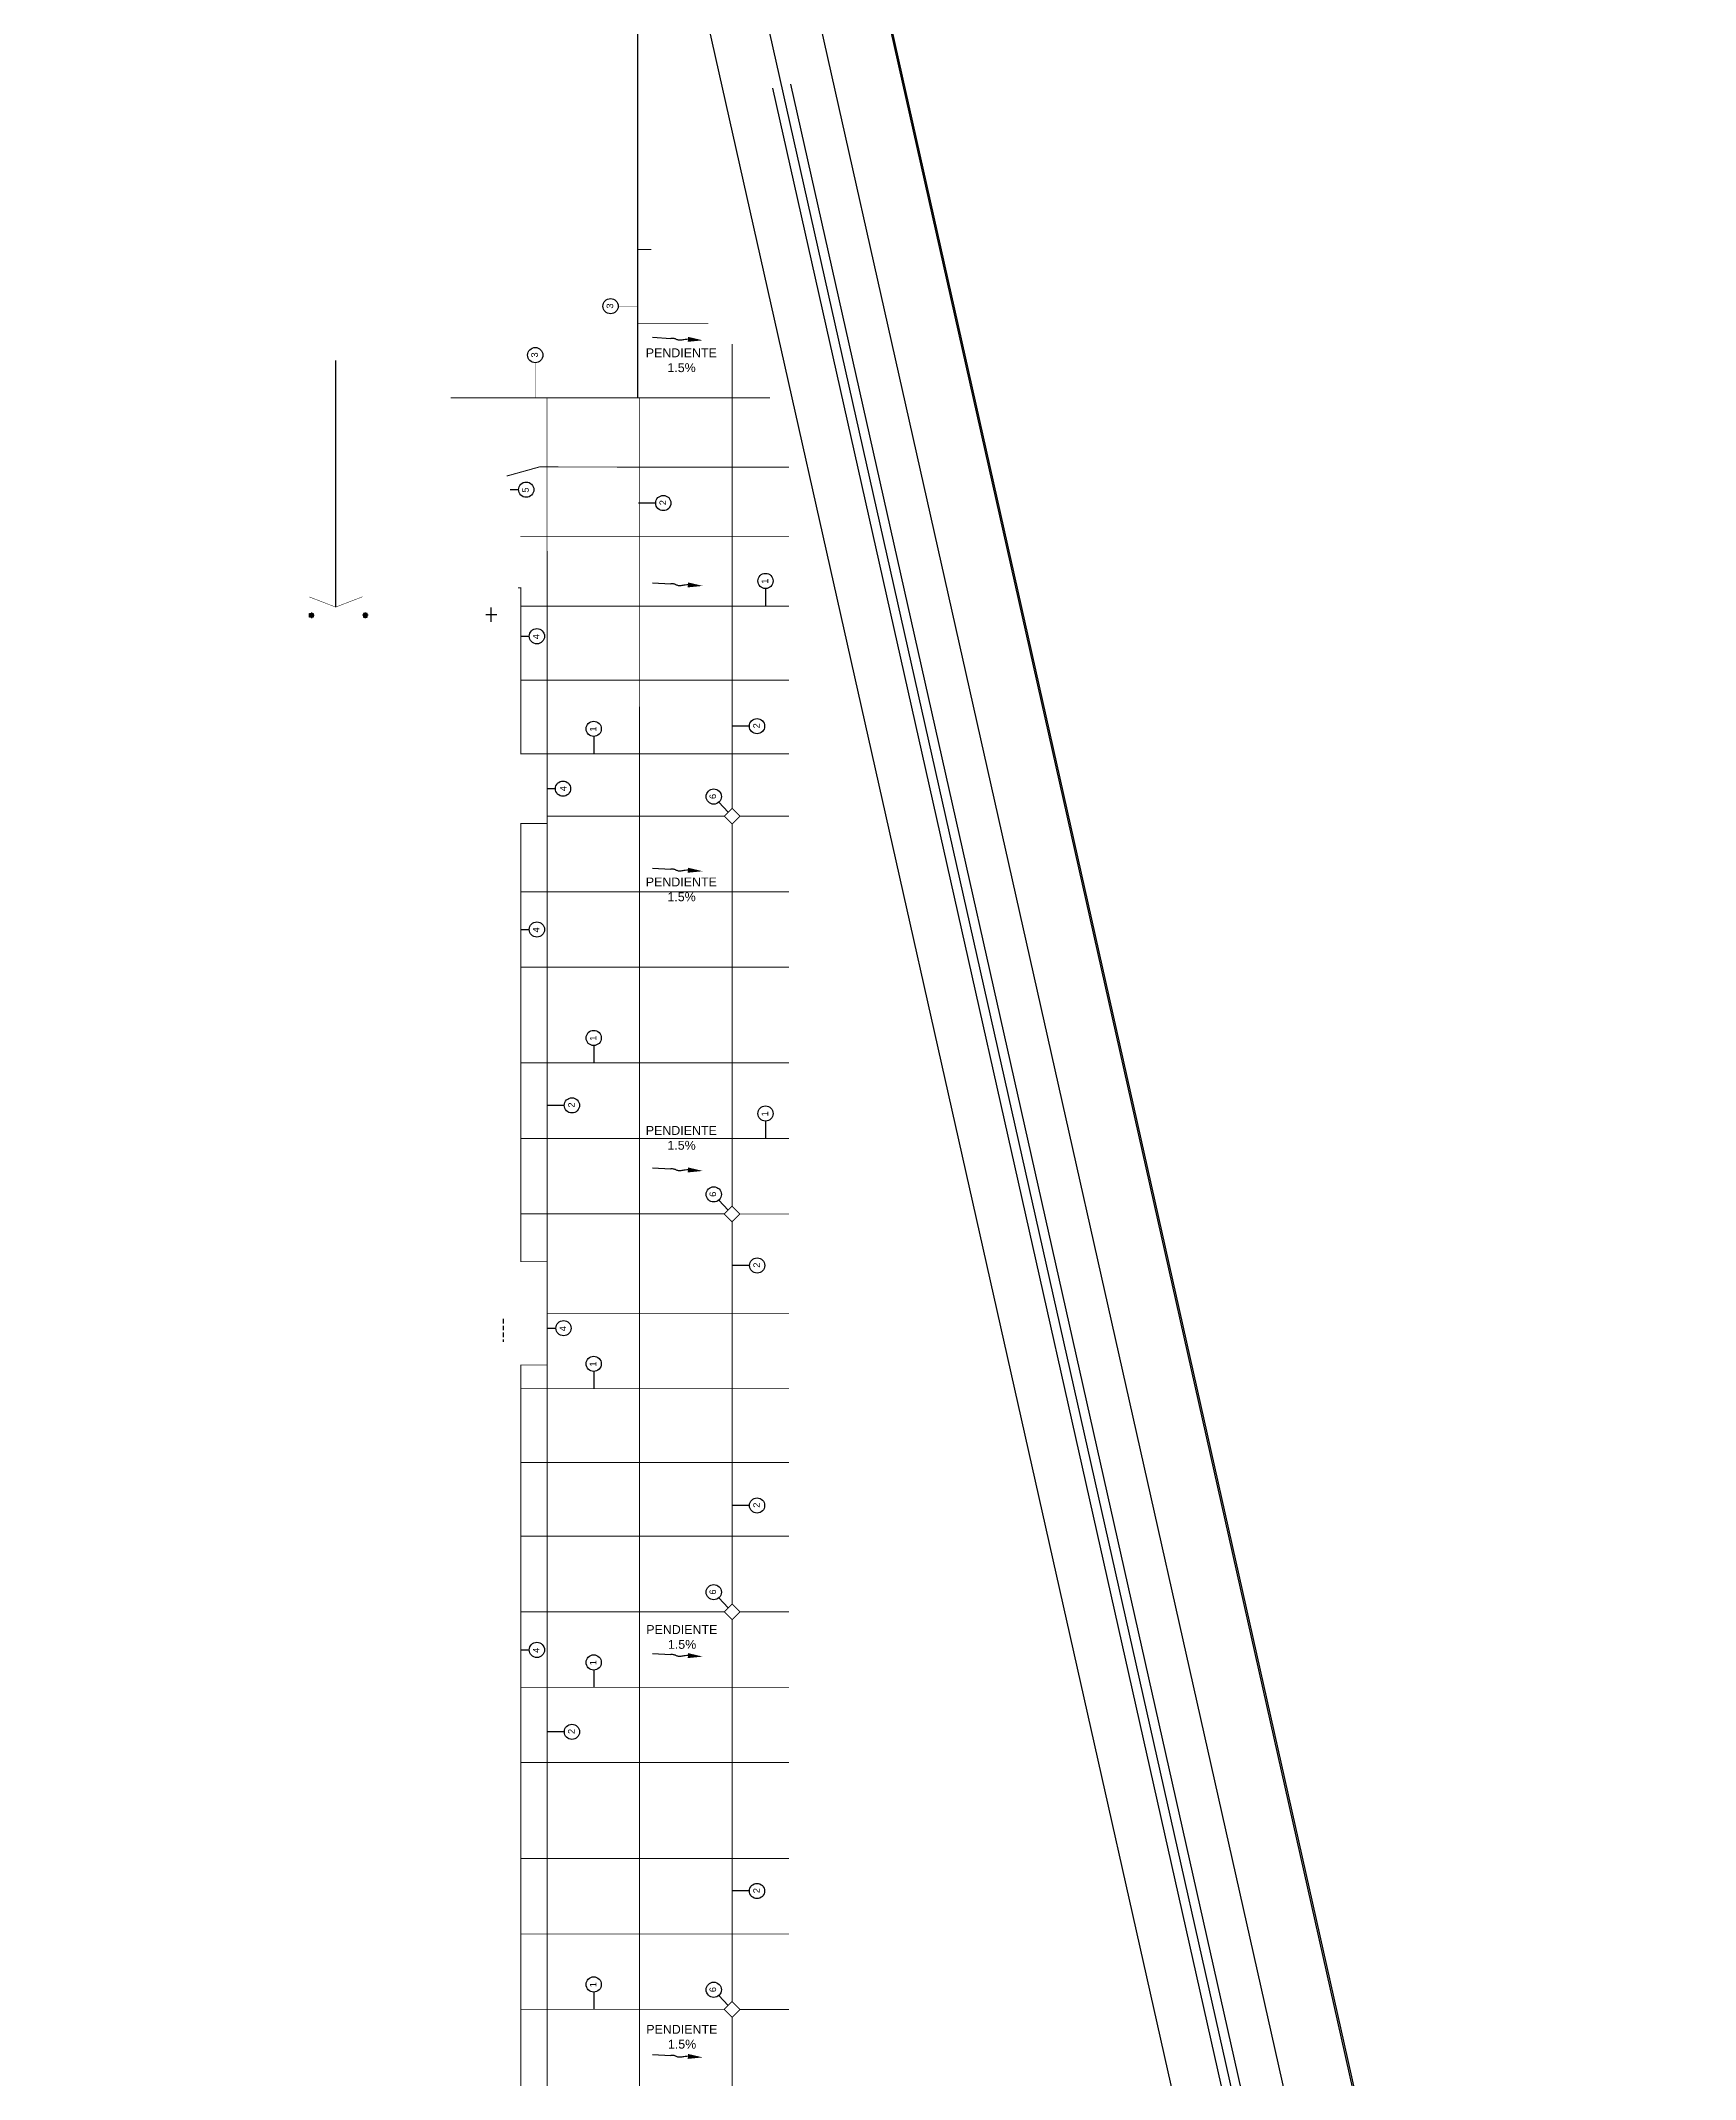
# Model space of a CAD drawing. Header units: millimetres. Extents: x 64 to 660, y 33 to 427.
# Drawn here: x 570.5 to 659.8, y 142.5 to 252.6 of the extents above; entities that cross this region are included whole.
import ezdxf
from ezdxf.enums import TextEntityAlignment as Align

# ---------------------------------------------------------------- set-up
doc = ezdxf.new("R2010")
doc.units = ezdxf.units.MM
doc.linetypes.add('HIDDEN', pattern=[0.375, 0.25, -0.125])
for name, color, linetype in [('A-CARP-DEFENSAS', 37, 'Continuous'), ('A-CHAPA-PROY', 251, 'HIDDEN'), ('A-ESCALERA-DET', 252, 'Continuous'), ('A-JUNTA ASER PAV 2', 22, 'HIDDEN'), ('A-JUNTA CONST PAV3', 82, 'HIDDEN'), ('A-JUNTA CONT PAV 1', 152, 'HIDDEN'), ('A-JUNTA TABIQUE', 160, 'HIDDEN'), ('A-PISO-EXT', 7, 'Continuous'), ('Contorno', 7, 'Continuous'), ('LEE - escurrimiento superficial', 7, 'Continuous')]:
    doc.layers.add(name, color=color, linetype=linetype)
doc.styles.add('ARIAL', font='arial.ttf')
doc.styles.add('TPS-ARIAL', font='arial.ttf')

# ---------------------------------------------------------------- blocks, each defined once
blk = doc.blocks.new('DEFENSA-03-PUNTUAL-PL')
blk.add_hatch(color=253).paths.add_polyline_path([(0.1, 0.1), (0.1, -0.1), (-0.1, -0.1), (-0.1, 0.1)])
at = {"true_color": 0xf3e03b}
h = blk.add_hatch(color=53, dxfattribs=at)
h.dxf.hatch_style = 1
edge = h.paths.add_edge_path()
edge.add_arc((0, 0), 0.05, 0, 360)
at = {"linetype": 'HIDDEN', "ltscale": 0.2}
for p, q in [((-0.15, 0), (0.15, 0)), ((0, -0.15), (0, 0.15))]:
    blk.add_line(p, q, dxfattribs=at)
blk.add_lwpolyline([(0.1, 0.1), (0.1, -0.1), (-0.1, -0.1), (-0.1, 0.1)], close=True)
for centre, radius in [((-0.07, 0.07), 0.0104), ((0, 0), 0.05), ((0.07, 0.07), 0.0104), ((-0.07, -0.07), 0.0104), ((0.07, -0.07), 0.0104)]:
    blk.add_circle(centre, radius)
blk = doc.blocks.new('escurrim')
at = {"color": 0}
blk.add_line((-8.447312, -3.32196), (-5.381418, -2.11952), dxfattribs=at)
blk.add_lwpolyline([(-1.717875, -0.777168), (-2.080526, -0.895169), (-2.408442, -0.988444), (-2.70381, -1.061086), (-2.968814, -1.117189), (-3.205642, -1.160845), (-3.416479, -1.196148), (-3.603511, -1.227191), (-3.768923, -1.258068), (-3.914901, -1.292871), (-4.043631, -1.335693), (-4.157505, -1.389547), (-4.259736, -1.453116), (-4.353743, -1.524001), (-4.442945, -1.599806), (-4.530761, -1.678132), (-4.620611, -1.756581), (-4.715913, -1.832755), (-4.820086, -1.904256), (-4.936551, -1.968687), (-5.068725, -2.023649), (-5.21879, -2.067489), (-5.381418, -2.11952)], dxfattribs=at)
for points in [[(-2.330313, -1.412688), (-2.66252, -0.580549), (0, 0)], [(-2.345939, -1.327839), (-2.611704, -0.662128), (-0.481688, -0.197689)]]:
    blk.add_solid(points, dxfattribs=at)
blk = doc.blocks.new('A$C47fff89d')
for p, q in [((-1.891869, 121.203533), (-1.308131, 121.203533)), ((-1.6, 120.811482), (-1.6, 121.595585))]:
    blk.add_line(p, q)
at = {"layer": 'A-JUNTA ASER PAV 2', "linetype": 'ByBlock'}
for p, q in [((7.274184, 127.227361), (6.34163, 127.227258)), ((12.332554, 115.186014), (11.4, 115.185911)), ((2.342557, 94.717523), (1.410004, 94.71742)), ((12.340611, 86.074844), (11.408057, 86.074741)), ((12.334542, 73.120261), (11.401988, 73.120158)), ((2.343041, 60.905299), (1.410487, 60.905196)), ((12.332554, 52.313287), (11.4, 52.313184))]:
    blk.add_line(p, q, dxfattribs=at)
at = {"layer": 'A-JUNTA ASER PAV 2', "linetype": 'ByBlock', "const_width": 0.05}
for points in [[(11.3995, 110.747776), (11.3995, 135.807757)], [(1.410004, 113.696412), (1.408319, 132.908971)], [(6.39118, 132.908525), (6.407862, -9.344182)], [(1.410004, 109.926663), (1.410004, 88.853533)], [(11.4, 109.899748), (11.3995, 89.277776)], [(1.410004, 86.280329), (1.410004, 88.853533)], [(11.409188, 88.489518), (11.3995, 67.807776)], [(1.410004, 32.371432), (1.410822, 80.705329)], [(11.4, 66.959748), (11.4, 46.348277)], [(11.4, 45.499748), (11.4, 24.878277)]]:
    blk.add_lwpolyline(points, dxfattribs=at)
at = {"layer": 'A-JUNTA ASER PAV 2', "color": 5, "linetype": 'ByBlock', "const_width": 0.05}
for points in [[(11.3995, 110.747776), (10.975236, 110.323512), (11.3995, 109.899248), (11.823764, 110.323512)], [(11.3995, 89.277776), (10.975236, 88.853512), (11.3995, 88.429248), (11.823764, 88.853512)], [(11.3995, 67.807776), (10.975236, 67.383512), (11.3995, 66.959248), (11.823764, 67.383512)], [(11.3995, 46.347776), (10.975236, 45.923512), (11.3995, 45.499248), (11.823764, 45.923512)]]:
    blk.add_lwpolyline(points, close=True, dxfattribs=at)
at = {"layer": 'A-JUNTA ASER PAV 2', "linetype": 'ByBlock'}
for centre in [(7.684844, 127.227407), (12.743214, 115.18606), (2.753217, 94.717569), (12.751271, 86.07489), (12.745202, 73.120306), (2.753701, 60.905344), (12.743214, 52.313333)]:
    blk.add_circle(centre, 0.41066, dxfattribs=at)
at = {"layer": 'A-JUNTA CONST PAV3', "linetype": 'ByBlock', "ltscale": 0.05}
for points, const_width in [([(6.290001, 142.962461), (6.29118, 132.909709), (-3.801787, 132.908525)], 0.05), ([(5.250062, 137.851828), (6.290001, 137.851828)], 0.025), ([(0.773252, 134.801436), (0.773352, 132.909061)], 0.025)]:
    blk.add_lwpolyline(points, dxfattribs=dict(at, const_width=const_width))
at = {"layer": 'A-JUNTA CONST PAV3', "linetype": 'Continuous', "ltscale": 5}
for centre in [(4.839402, 137.851828), (0.773252, 135.212096)]:
    blk.add_circle(centre, 0.41066, dxfattribs=at)
at = {"layer": 'A-JUNTA CONT PAV 1', "linetype": 'ByBlock'}
for p, q in [((13.200395, 122.610639), (13.200395, 121.678085)), ((3.927834, 114.62895), (3.927834, 113.696396)), ((3.927836, 97.944381), (3.927836, 97.011827)), ((13.200395, 93.865234), (13.200395, 92.93268)), ((3.927253, 80.358249), (3.927253, 79.425695)), ((3.927836, 64.240301), (3.927836, 63.307747)), ((3.927836, 46.860225), (3.927836, 45.927671))]:
    blk.add_line(p, q, dxfattribs=at)
at = {"layer": 'A-JUNTA CONT PAV 1', "linetype": 'ByBlock', "const_width": 0.05}
for points in [[(6.290001, 140.909708), (7.031571, 140.909708)], [(6.290001, 136.909708), (10.116259, 136.909708)], [(6.290001, 132.909708), (13.447993, 132.909708)], [(14.477318, 129.159236), (0.998657, 129.176163), (-0.778688, 128.681484)], [(-0.039166, 125.411886), (14.477318, 125.413491)], [(-0.000001, 121.667747), (14.477318, 121.667747)], [(0, 117.673512), (14.477318, 117.673512)], [(0.999982, 113.696415), (14.477318, 113.696327)], [(1.410004, 110.323239), (10.975236, 110.323512)], [(11.823764, 110.323512), (14.477318, 110.323512)], [(0, 106.239533), (14.477318, 106.239534)], [(0, 102.183177), (14.477318, 102.183177)], [(0, 97.011827), (14.477318, 97.011827)], [(0, 92.93268), (14.477318, 92.93268)], [(-0.000001, 88.857747), (10.979471, 88.857747)], [(11.823764, 88.853512), (14.477318, 88.853512)], [(1.409989, 83.492829), (14.477318, 83.492721)], [(-0.000023, 79.425755), (14.477318, 79.425534)], [(-0.000084, 75.445755), (14.477257, 75.445534)], [(-0.000145, 71.465755), (14.477196, 71.465534)], [(-0.000001, 67.387747), (10.979471, 67.387747)], [(11.823764, 67.383512), (14.477318, 67.383512)], [(-0.000001, 63.307747), (14.477318, 63.307747)], [(-0.000023, 59.241825), (14.477296, 59.241825)], [(-0.000023, 54.061825), (14.477296, 54.061825)], [(-0.000023, 49.991825), (14.477296, 49.991825)], [(-0.000001, 45.927747), (10.979471, 45.927747)], [(11.823764, 45.923512), (14.477318, 45.923512)]]:
    blk.add_lwpolyline(points, dxfattribs=at)
at = {"layer": 'A-JUNTA CONT PAV 1', "linetype": 'ByBlock'}
for centre in [(13.200395, 123.021299), (3.927836, 115.039525), (3.927836, 98.355041), (13.200395, 94.275894), (3.927253, 80.768909), (3.927836, 64.650961), (3.927836, 47.270885)]:
    blk.add_circle(centre, 0.41066, dxfattribs=at)
at = {"layer": 'A-JUNTA TABIQUE', "linetype": 'ByBlock', "ltscale": 0.05}
for p, q in [((-0.574769, 127.949799), (-0.124297, 127.949799, -0.000011)), ((-0.000023, 120.036667), (0.450448, 120.036667, -0.000011)), ((1.410004, 111.811538), (1.860475, 111.811538, -0.000011)), ((-0.000023, 104.209998), (0.450448, 104.209998, -0.000011)), ((1.438824, 82.689483), (1.889295, 82.689483, -0.000011)), ((-0.000023, 65.324299), (0.450448, 65.324299, -0.000011))]:
    blk.add_line(p, q, dxfattribs=at)
at = {"layer": 'A-JUNTA TABIQUE', "linetype": 'Continuous', "ltscale": 5}
for p, q in [((10.683745, 111.079345), (11.187368, 110.535644)), ((10.683745, 89.609345), (11.187368, 89.065644)), ((10.683745, 68.139345), (11.187368, 67.595644)), ((10.683745, 46.679345), (11.187368, 46.135644))]:
    blk.add_line(p, q, dxfattribs=at)
at = {"layer": 'A-JUNTA TABIQUE', "linetype": 'ByBlock', "const_width": 0.05}
blk.add_lwpolyline([(0.000239, -9.352394), (0, 0), (1.386036, -0.001588), (1.386036, 3.390123), (0, 3.390123), (0.000023, 26.796432), (1.410027, 26.797483), (1.410004, 32.371432), (-0.000023, 32.371432), (-0.000023, 80.705424), (1.409981, 80.705329), (1.409981, 86.280329), (0, 86.280329), (0, 109.926667), (1.410004, 109.926667), (1.410004, 113.696412), (-0.00826, 113.696412), (-0.008289, 122.65671), (-0.158258, 122.656737)], dxfattribs=at)
at = {"layer": 'A-JUNTA TABIQUE', "linetype": 'Continuous', "ltscale": 5}
for centre in [(0.286363, 127.949799, -0.000011), (0.861108, 120.036667, -0.000011), (2.271135, 111.811538, -0.000011), (10.407794, 111.383472), (0.861108, 104.209998, -0.000011), (10.407794, 89.913472), (2.299955, 82.689483, -0.000011), (10.407794, 68.443472), (0.861108, 65.324299, -0.000011), (10.407794, 46.983472)]:
    blk.add_circle(centre, 0.41066, dxfattribs=at)
at = {"layer": 'LEE - escurrimiento superficial', "xscale": -0.3, "yscale": 0.3, "zscale": 0.3, "rotation": 198}
for p in [(9.818183, 136.010117, 0.000022), (9.818183, 122.755326, 0.000022), (9.818183, 107.354539, 0.000022), (9.818183, 91.178377, 0.000022), (9.818183, 64.9648, 0.000022), (9.818183, 43.331849, 0.000022)]:
    blk.add_blockref('escurrim', p, dxfattribs=at)
at = {"layer": 'A-JUNTA ASER PAV 2', "linetype": 'ByBlock', "style": 'ARIAL'}
for p in [(7.654074, 127.247044), (12.712444, 115.205697), (2.722447, 94.737206), (12.7205, 86.094527), (12.714432, 73.139944), (2.722931, 60.924982), (12.712444, 52.33297)]:
    blk.add_text('2', height=0.355556, rotation=90, dxfattribs=at).set_placement(p, align=Align.MIDDLE)
at = {"layer": 'A-JUNTA CONST PAV3', "ltscale": 2, "style": 'ARIAL'}
for p in [(4.800791, 137.861326), (0.734641, 135.221594)]:
    blk.add_text('3', height=0.355556, rotation=90, dxfattribs=at).set_placement(p, align=Align.MIDDLE)
at = {"layer": 'A-JUNTA CONT PAV 1', "linetype": 'ByBlock', "style": 'ARIAL'}
for p in [(13.169625, 123.010021), (3.897064, 115.028332), (3.897066, 98.343763), (13.169625, 94.264616), (3.896483, 80.757631), (3.897066, 64.639683), (3.897066, 47.259607)]:
    blk.add_text('1', height=0.355556, rotation=90, dxfattribs=at).set_placement(p, align=Align.MIDDLE)
at = {"layer": 'A-JUNTA TABIQUE', "ltscale": 2, "style": 'ARIAL'}
for s, p in [('5', (0.247752, 127.928454, -0.000011)), ('4', (0.822497, 120.015323, -0.000011)), ('4', (2.284869, 111.812872, -0.000011)), ('4', (0.822497, 104.188654, -0.000011)), ('4', (2.261344, 82.668138, -0.000011)), ('4', (0.822497, 65.302955, -0.000011))]:
    blk.add_text(s, height=0.355556, rotation=90, dxfattribs=at).set_placement(p, align=Align.MIDDLE)
at = {"layer": 'A-JUNTA TABIQUE', "linetype": 'Continuous', "ltscale": 5, "style": 'ARIAL'}
for p in [(10.356055, 111.390557), (10.356055, 89.920557), (10.356055, 68.450557), (10.356055, 46.990557)]:
    blk.add_text('6', height=0.355556, rotation=90, dxfattribs=at).set_placement(p, align=Align.MIDDLE)
at = {"layer": 'LEE - escurrimiento superficial', "char_height": 0.48, "attachment_point": 1, "style": 'TPS-ARIAL'}
for insert in [(6.352622, 135.575115), (6.352622, 107.015667), (6.352622, 93.603133), (6.380108, 66.664467), (6.380108, 45.087109)]:
    blk.add_mtext_dynamic_manual_height_columns('\\pi0.38592;PENDIENTE \\P\\pi1.55384;1.5%', width=4.521807, gutter_width=10, heights=[0], dxfattribs=dict(at, insert=insert))

msp = doc.modelspace()

# ---------------------------------------------------------------- linework, layer by layer
for points in [[(611.849, 65.188), (650.537, 65.188), (653.811, 69.872), (587.878, 363.441), (576.24, 410.653)], [(610.001, 68.754), (646.605, 68.754), (647.674, 70.284), (582.134, 362.109), (570.499, 409.307)], [(601.111, 66.513), (649.017, 66.513), (651.464, 70.014), (610.989, 250.231)], [(601.111, 67.513), (648.496, 67.513), (650.392, 70.225), (610.013, 250.012)]]:
    msp.add_lwpolyline(points)
at = {"ltscale": 0.02}
msp.add_lwpolyline([(601.111, 67.013), (648.757, 67.013), (650.928, 70.119), (585.192, 362.816), (573.552, 410.022)], dxfattribs=at)
at = {"layer": 'A-CHAPA-PROY'}
msp.add_line((595.458, 183.588), (595.458, 182.348), dxfattribs=at)
at = {"layer": 'A-ESCALERA-DET'}
msp.add_line((586.418, 222.001), (586.418, 235.306), dxfattribs=at)
at = {"layer": 'A-ESCALERA-DET', "const_width": 0.025}
msp.add_lwpolyline([(587.868, 222.556), (586.418, 221.999), (584.988, 222.55)], dxfattribs=at)
at = {"layer": 'A-PISO-EXT'}
msp.add_line((602.713, 270.701), (602.713, 233.302), dxfattribs=at)
at = {"layer": 'Contorno'}
for p, q in [((578.801, 420.378), (659.699, 60.181)), ((659.806, 60.159), (578.891, 420.433))]:
    msp.add_line(p, q, dxfattribs=at)

# ---------------------------------------------------------------- block references
msp.add_blockref('A$C47fff89d', (596.418, 100.387))
at = {"layer": 'A-CARP-DEFENSAS', "rotation": 270}
msp.add_blockref('DEFENSA-03-PUNTUAL-PL', (585.111, 221.556), dxfattribs=at)
at = {"layer": 'A-CARP-DEFENSAS', "xscale": -1, "rotation": 90}
msp.add_blockref('DEFENSA-03-PUNTUAL-PL', (588.013, 221.556), dxfattribs=at)

doc.saveas('drawing.dxf')
